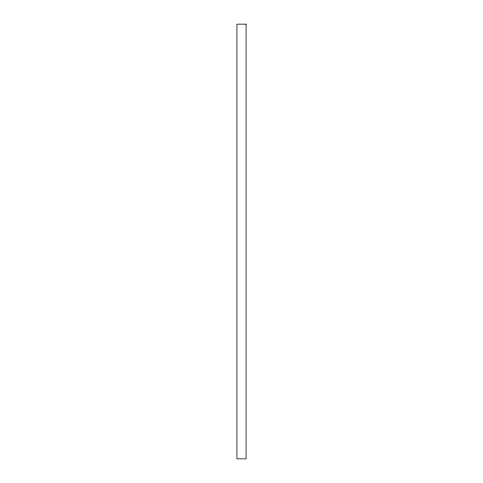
<?xml version="1.0" encoding="UTF-8"?>
<svg xmlns="http://www.w3.org/2000/svg" width="483" height="483" viewBox="0 0 483 483"><rect width="100%" height="100%" fill="white"/><g stroke="black" fill="none" stroke-linecap="round" stroke-linejoin="round"><path stroke-width="0.72" d="M246.076 24.15L236.924 24.15L236.924 458.85L246.076 458.85L246.076 24.15"/></g></svg>
